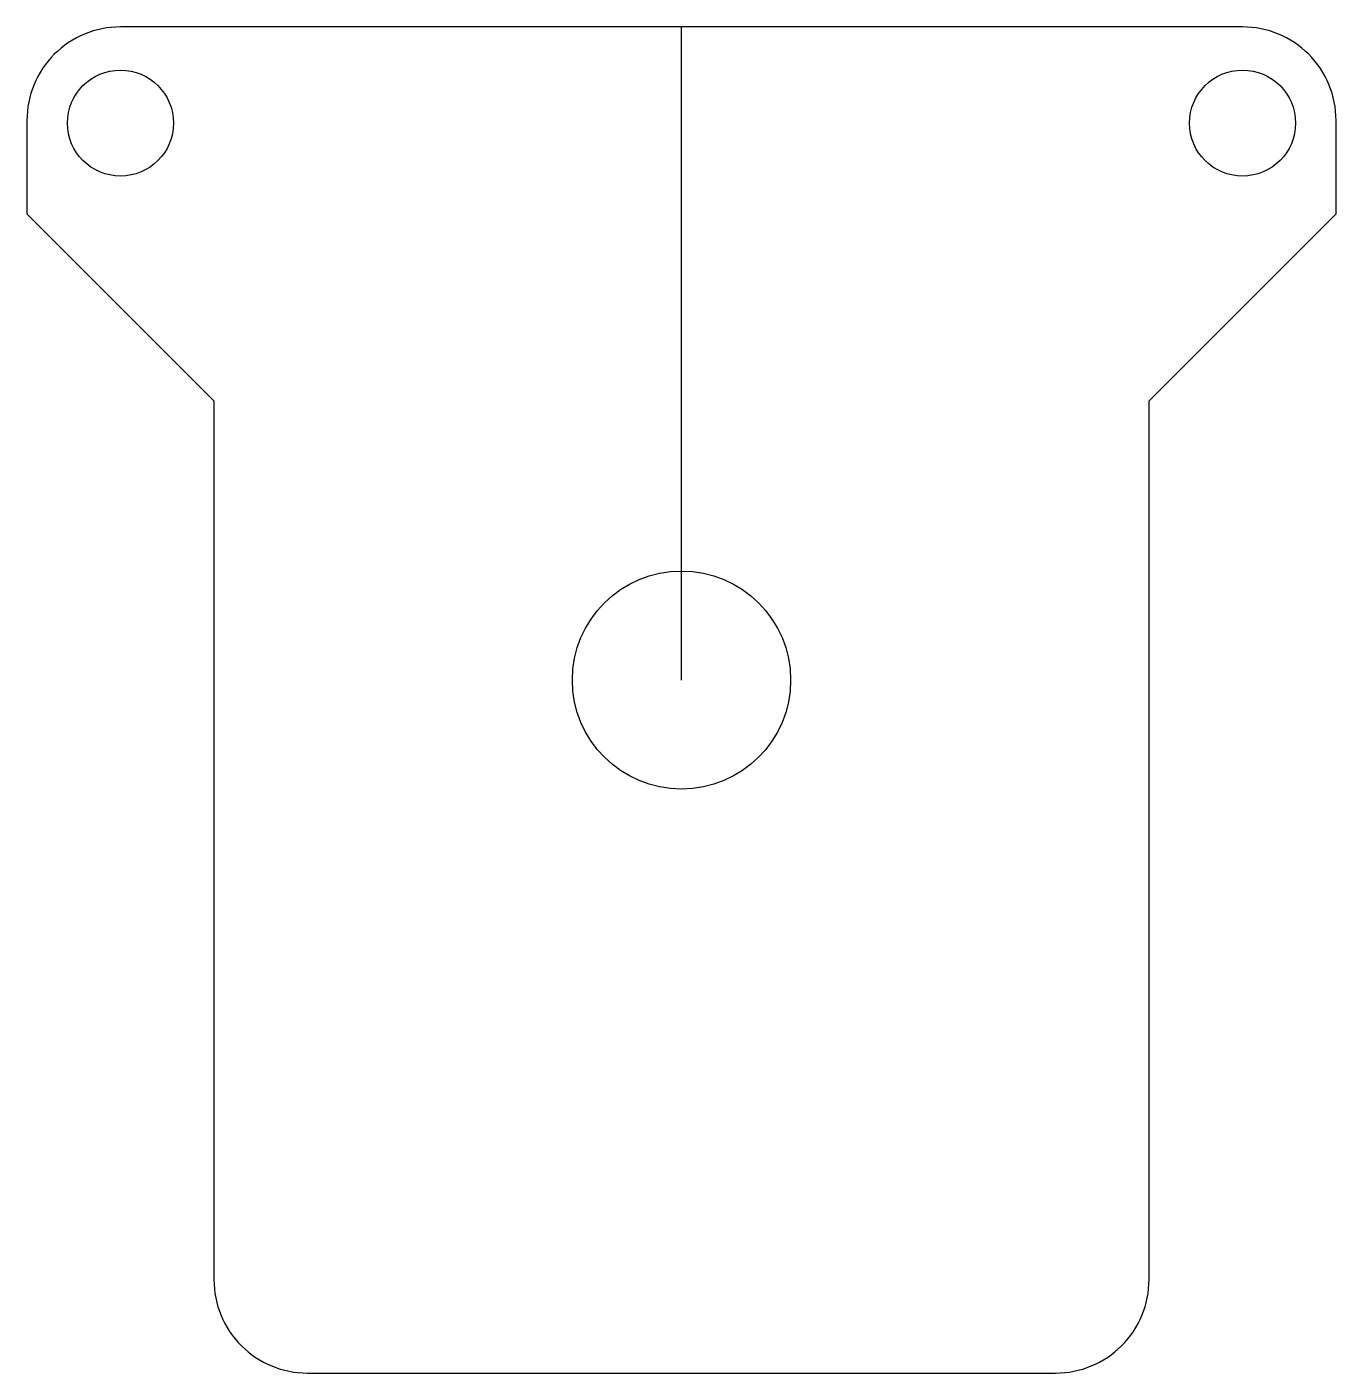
# Model space of a CAD drawing. Header units: millimetres. Extents: x -21 to 21, y -21.6 to 21.6.
import ezdxf

# ---------------------------------------------------------------- set-up
doc = ezdxf.new("R2010")
doc.units = ezdxf.units.MM
doc.header["$MEASUREMENT"] = 0

msp = doc.modelspace()

# ---------------------------------------------------------------- linework, layer by layer
msp.add_line((0, 0.639), (0, 21.6))
msp.add_lwpolyline([(21, 15.6), (21, 18.6, 0.414214), (18, 21.6), (-18, 21.6, 0.414214), (-21, 18.6), (-21, 15.6), (-15, 9.6), (-15, -18.6, 0.414214), (-12, -21.6), (12, -21.6, 0.414214), (15, -18.6), (15, 9.6)], format="xyb", close=True)
for centre, radius in [((-18, 18.514), 1.7), ((18, 18.514), 1.7), ((0, 0.639), 3.5)]:
    msp.add_circle(centre, radius)

doc.saveas('drawing.dxf')
